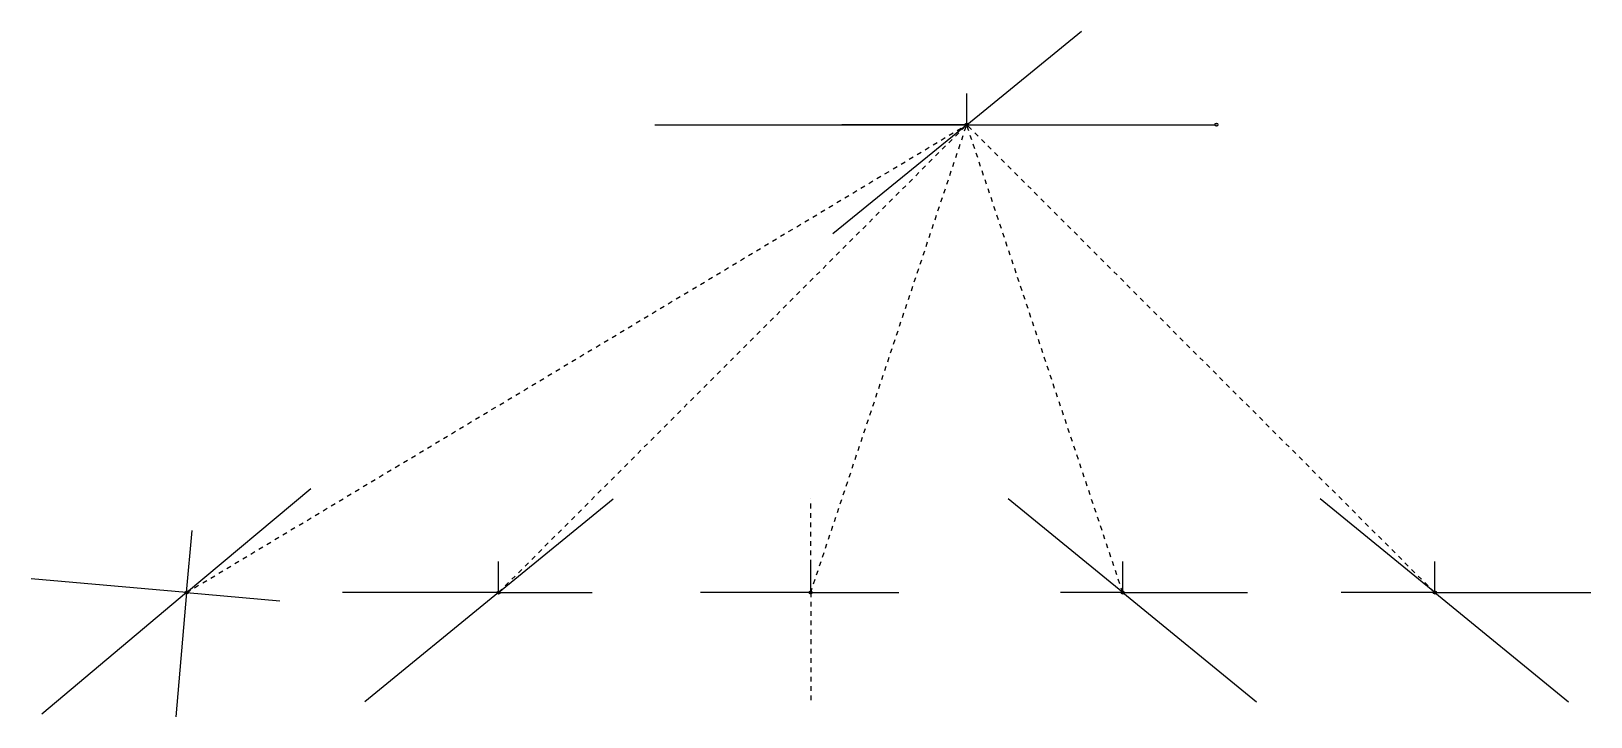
# Model space of a CAD drawing. Header units: millimetres. Extents: x -40 to 60, y -38 to 6.
import ezdxf

# ---------------------------------------------------------------- set-up
doc = ezdxf.new("R2010")
doc.units = ezdxf.units.MM
doc.linetypes.add('DASH', pattern=[0.6, 0.3, -0.3])

msp = doc.modelspace()

# ---------------------------------------------------------------- linework, layer by layer
at = {"layer": 'Shots', "color": 1}
for p, q in [((0, 0), (20, 0)), ((20, 0), (36, 0))]:
    msp.add_line(p, q, dxfattribs=at)
for centre in [(20, 0), (36, 0), (-30, -30), (-10, -30), (10, -30), (30, -30), (50, -30)]:
    msp.add_circle(centre, 0.1, dxfattribs=at)
at = {"layer": 'Sketch', "color": 255, "linetype": 'DASH'}
for p in [(-30, -30), (-10, -30), (10, -30), (30, -30), (50, -30)]:
    msp.add_line(p, (20, 0), dxfattribs=at)
at = {"layer": 'XSect', "color": 1}
for p, q in [((20, 0), (27.348, 6)), ((20, 0), (20, 2)), ((20, 0), (11.426, -7)), ((20, 0), (12, 0)), ((20, 0), (24, 0)), ((-30, -30), (-22.04, -23.32)), ((-10, -30), (-2.652, -24)), ((30, -30), (22.652, -24)), ((50, -30), (42.652, -24)), ((-30, -30), (-29.652, -26.016)), ((-10, -30), (-10, -28)), ((10, -30), (10, -28)), ((30, -30), (30, -28)), ((50, -30), (50, -28)), ((-30, -30), (-39.962, -29.128)), ((-30, -30), (-39.288, -37.794)), ((-30, -30), (-30.698, -37.97)), ((-30, -30), (-24.022, -30.522)), ((-10, -30), (-20, -30)), ((-10, -30), (-18.572, -37)), ((-10, -30), (-4, -30)), ((10, -30), (2.928, -30)), ((10, -30), (7.172, -30)), ((10, -30), (14.242, -30)), ((10, -30), (15.656, -30)), ((30, -30), (26, -30)), ((30, -30), (38, -30)), ((30, -30), (38.572, -37)), ((50, -30), (44, -30)), ((50, -30), (60, -30)), ((50, -30), (58.572, -37))]:
    msp.add_line(p, q, dxfattribs=at)
at = {"layer": 'XSect', "color": 1, "linetype": 'DASH'}
for p, q in [((20, 0), (20, 0)), ((20, 0), (20, 0)), ((10, -30), (10, -24)), ((-30, -30), (-30, -30)), ((-10, -30), (-10, -30)), ((-10, -30), (-10, -30)), ((10, -30), (10, -37)), ((30, -30), (30, -30)), ((30, -30), (30, -30)), ((50, -30), (50, -30)), ((50, -30), (50, -30))]:
    msp.add_line(p, q, dxfattribs=at)

doc.saveas('drawing.dxf')
